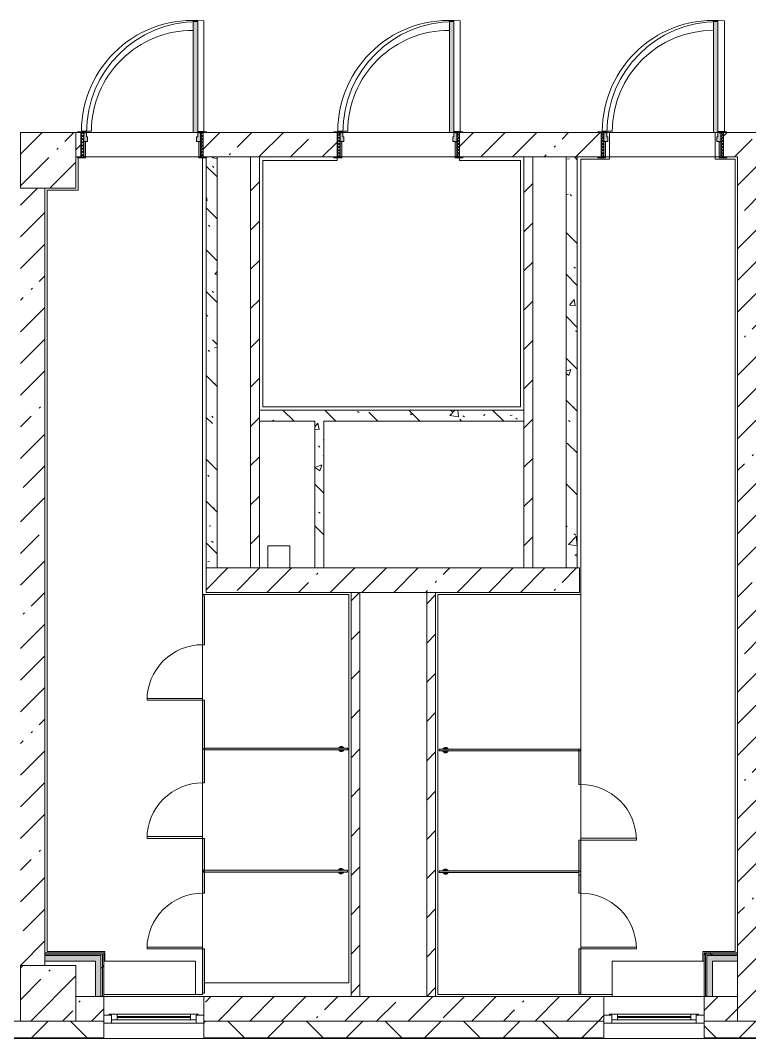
# Model space of a CAD drawing. Header units: millimetres. Extents: x -2911 to 191903, y -8553 to 29000.
# Drawn here: x 125330 to 131890, y -258 to 8910 of the extents above; entities that cross this region are included whole.
import ezdxf

# ---------------------------------------------------------------- set-up
doc = ezdxf.new("R2010")
doc.units = ezdxf.units.MM
for name, color, linetype, lineweight in [('A-DOOR', 7, 'Continuous', 5), ('A-GENM-1', 7, 'Continuous', 5), ('A-GLAZ-1', 7, 'Continuous', 5), ('A-WALL', 7, 'Continuous', 9), ('A-WALL-4', 7, 'Continuous', 5), ('I-WALL-3', 7, 'Continuous', 5), ('S-COLS-2', 7, 'Continuous', 5)]:
    doc.layers.add(name, color=color, linetype=linetype, lineweight=lineweight)
for name, color, linetype, lineweight, true_color in [('A-DOOR-1', 7, 'Continuous', 5, 0xaaaaaa), ('A-DOOR-2', 7, 'Continuous', 5, 0xe2e2e2), ('A-DOOR-FRAM-1', 7, 'Continuous', 5, 0xe2e2e2), ('A-DOOR-FRAM-2', 7, 'Continuous', 5, 0xaaaaaa), ('A-FLOR-3', 7, 'Continuous', 5, 0xaaaaaa), ('A-GENM-2', 7, 'Continuous', 5, 0xe2ddcd), ('I-WALL-1', 7, 'Continuous', 5, 0xe7e7e7), ('I-WALL-2', 7, 'Continuous', 9, 0xe7e7e7), ('I-WALL-5', 7, 'Continuous', 5, 0x787878)]:
    doc.layers.add(name, color=color, linetype=linetype, lineweight=lineweight, true_color=true_color)
pattern_1 = [(45, (59919.87, 0), (-285.1231, 285.1231), []), (45, (60205, 0), (-285.1231, 285.1231), [504.031, -100.806, 16.764, -84.042])]
pattern_2 = [(45, (59919.87, 0), (-176.7767, 176.7767), [])]
pattern_3 = [(135, (59919.9, 0), (-377.1708, -377.1708), [533.4, -88.9, 17.78, -88.9]), (135, (59919.9, 376.94), (-377.1708, -377.1708), []), (50, (59919.9, 0), (637.6445, -55.7866), [66.675, -733.425]), (355, (59919.9, 0), (-123.3494, 668.699), [53.34, -586.74]), (100.451, (59973, -4.65), (514.299, 612.908), [56.665, -623.315]), (46.184, (59919.9, 177.8), (948.7764, -147.15), [100.012, -1100.137]), (96.636, (59998.9, 165.5), (830.909, 865.997), [84.998, -934.973]), (351.184, (59919.9, 177.8), (830.918, 865.988), [80.01, -880.11]), (21, (60008.8, 133.35), (530.6506, -357.9283), [66.675, -733.425]), (326, (60008.8, 133.35), (216.308, 644.6585), [53.34, -586.74]), (71.451, (60053, 103.5), (746.9596, 286.7243), [56.665, -623.315]), (37.5, (59919.87, 0), (10.8105, 295.9426), [16.764, -562.864, 16.764, -578.866, -588.962]), (37.5, (59919.87, 0), (10.8105, 295.9426), [-1175.258, 16.764, -572.198]), (7.5, (59919.87, 0), (233.8692, 350.6318), [16.764, -322.834, 16.764, -549.529, -224.472]), (7.5, (59919.87, 0), (233.8692, 350.6318), [-905.891, 16.764, -207.708]), (327.5, (59721.63, 0), (474.5678, -20.0513), [16.764, -205.486, 16.764, -676.656, -920.115]), (327.5, (59721.63, 0), (474.5678, -20.0513), [-915.67, 16.764, -903.351]), (317.5, (59632.73, 0), (518.4522, 88.9934), [16.764, -272.161, 16.764, -443.738, -653.415]), (317.5, (59632.73, 0), (518.4522, 88.9934), [-749.427, 16.764, -636.651])]
pattern_4 = [(135, (1751.41, 174.685), (-14.14214, -14.14214), []), (225, (1751.41, 174.685), (14.14214, -14.14214), [])]
pattern_5 = [(45, (-371.384, 174.685), (-14.1421, 14.1421), []), (135, (-371.384, 174.685), (-14.1421, -14.1421), [])]
pattern_6 = [(45, (59919.9, 0), (-530.33, 530.33), []), (135, (59919.9, 0), (-530.33, -530.33), [])]

# ---------------------------------------------------------------- blocks, each defined once
blk = doc.blocks.new('BSC_Колонна _Прямоугольная - 500х500-V48-2_5_1_птичка')
at = {"layer": 'S-COLS-2'}
h = blk.add_hatch(dxfattribs=at)
h.set_pattern_fill('FP_70', color=256, style=0, pattern_type=2)
h.set_pattern_definition([(45, (-65660, -150), (-285.1231, 285.1231), []), (45, (-65374.88, -150), (-285.1231, 285.1231), [504.031, -100.806, 16.764, -84.042])])
h.paths.add_polyline_path([(-21.8, -250), (250, -250), (250, 250), (-250, 250), (-250, -250)])
for p, q in [((250, 250), (-250, 250)), ((-250, 250), (-250, -250)), ((250, -250), (250, 250)), ((-250, -250), (250, -250))]:
    blk.add_line(p, q, dxfattribs=at)
blk = doc.blocks.new('BSC_Колонна _Прямоугольная - 500х500-V51-2_5_1_птичка')
at = {"layer": 'S-COLS-2'}
h = blk.add_hatch(dxfattribs=at)
h.set_pattern_fill('FP_73', color=256, style=0, pattern_type=2)
h.set_pattern_definition([(45, (-65660, -7650), (-285.1231, 285.1231), []), (45, (-65374.88, -7650), (-285.1231, 285.1231), [504.031, -100.806, 16.764, -84.042])])
h.paths.add_polyline_path([(-21.8, -250), (250, -250), (250, 250), (-250, 250), (-250, -250)])
for p, q in [((250, 250), (-250, 250)), ((-250, 250), (-250, -250)), ((250, -250), (250, 250)), ((-250, -250), (250, -250))]:
    blk.add_line(p, q, dxfattribs=at)
blk = doc.blocks.new('120_Окно_СКБ_1Ст - 120_Окно_СКБ_1Ст 900х2500_h_-22445987-2_5_1_птичка')
at = {"layer": 'A-GLAZ-1'}
for p, q in [((-450, -127), (-450, -57)), ((-450, -57), (-380, -57)), ((450, -57), (-450, -57)), ((-380, -57), (-380, -127)), ((380, -87), (-380, -87)), ((-380, -87), (-380, -127)), ((-330, -137), (-330, -87)), ((330, -137), (330, -87)), ((380, -127), (380, -57)), ((380, -57), (450, -57)), ((380, -127), (380, -87)), ((450, -57), (450, -127)), ((-380, -127), (-450, -127)), ((-450, -127), (-400, -127)), ((-380, -127), (-400, -127)), ((-400, -127), (-400, -137)), ((-400, -137), (400, -137)), ((400, -137), (-400, -137)), ((-330, -107), (330, -107)), ((330, -117), (-330, -117)), ((450, -127), (380, -127)), ((400, -127), (380, -127)), ((400, -127), (450, -127)), ((400, -137), (400, -127))]:
    blk.add_line(p, q, dxfattribs=at)
blk = doc.blocks.new('110_Дверь_СКБ_1Ст_Внутренняя1 - Д-4_1 1100x2100h_ОО_туалет для мальч_ и дев_-32102845-2_5_1_птичка')
at = {"layer": 'A-DOOR-1'}
h = blk.add_hatch(dxfattribs=at)
h.set_pattern_fill('FP_114', color=256, style=0, pattern_type=2)
h.set_pattern_definition(pattern_4)
h.paths.add_polyline_path([(562.5, -110), (562.5, 110), (537.5, 110), (537.5, -110)])
at = {"layer": 'A-DOOR-2'}
h = blk.add_hatch(color=256, dxfattribs=at)
h.paths.add_polyline_path([(537.5, 30), (537.5, 110), (512.5, 110), (512.5, 70), (502.5, 70), (502.5, 30)])
h.paths.add_polyline_path([(-477.5, 30), (-477.5, 70), (-487.5, 70), (-487.5, 110), (-512.5, 110), (-512.5, 30)])
at = {"layer": 'A-DOOR-FRAM-1'}
for points in [[(472.5, 110), (512.5, 110), (512.5, 1110), (472.5, 1110), (472.5, 538.8)], [(-497.5, 110), (-497.5, 118), (-567.5, 118), (-567.5, 110)], [(592.5, 110), (592.5, 118), (522.5, 118), (522.5, 110)], [(-497.5, -110), (-497.5, 30), (-512.5, 30), (-512.5, -110)], [(537.5, -110), (537.5, 30), (522.5, 30), (522.5, -110)], [(-497.5, -118), (-497.5, -110), (-567.5, -110), (-567.5, -118)], [(592.5, -118), (592.5, -110), (522.5, -110), (522.5, -118)]]:
    blk.add_hatch(color=256, dxfattribs=at).paths.add_polyline_path(points)
at = {"layer": 'A-DOOR-FRAM-2'}
h = blk.add_hatch(dxfattribs=at)
h.set_pattern_fill('FP_115', color=256, style=0, pattern_type=2)
h.set_pattern_definition(pattern_5)
h.paths.add_polyline_path([(-512.5, -110), (-512.5, 110), (-537.5, 110), (-537.5, -110)])
at = {"layer": 'A-DOOR-1'}
for p, q in [((512.5, 1110), (472.5, 1110)), ((472.5, 1110), (472.5, 110)), ((512.5, 110), (512.5, 1110)), ((472.5, 110), (512.5, 110))]:
    blk.add_line(p, q, dxfattribs=at)
blk.add_arc((512.5, 110), 1000, 90, 180, dxfattribs=at)
at = {"layer": 'A-DOOR-FRAM-2'}
for p, q in [((-497.5, 118), (-567.5, 118)), ((-567.5, 118), (-567.5, 110)), ((-567.5, 110), (-497.5, 110)), ((-512.5, 110), (-537.5, 110)), ((-537.5, 110), (-537.5, -110)), ((-487.5, 110), (-512.5, 110)), ((-512.5, 110), (-512.5, 30)), ((-512.5, -110), (-512.5, 110)), ((-497.5, 110), (-512.5, 110)), ((-512.5, 110), (-512.5, 109)), ((-512.5, 109), (-497.5, 109)), ((-497.5, 110), (-497.5, 118)), ((-497.5, 109), (-497.5, 110)), ((-487.5, 70), (-487.5, 110)), ((512.5, 110), (512.5, 70)), ((537.5, 110), (512.5, 110)), ((592.5, 118), (522.5, 118)), ((522.5, 118), (522.5, 110)), ((537.5, 110), (522.5, 110)), ((522.5, 110), (522.5, 109)), ((522.5, 110), (592.5, 110)), ((522.5, 109), (537.5, 109)), ((537.5, 30), (537.5, 110)), ((562.5, 110), (537.5, 110)), ((537.5, 110), (537.5, -110)), ((537.5, 109), (537.5, 110)), ((562.5, -110), (562.5, 110)), ((592.5, 110), (592.5, 118)), ((-512.5, 30), (-477.5, 30)), ((-497.5, 30), (-512.5, 30)), ((-512.5, 30), (-512.5, -110)), ((-497.5, -110), (-497.5, 30)), ((-477.5, 70), (-487.5, 70)), ((-477.5, 30), (-477.5, 70)), ((512.5, 70), (502.5, 70)), ((502.5, 70), (502.5, 30)), ((502.5, 30), (537.5, 30)), ((537.5, 30), (522.5, 30)), ((522.5, 30), (522.5, -110)), ((537.5, -110), (537.5, 30)), ((-497.5, -110), (-567.5, -110)), ((-567.5, -110), (-567.5, -118)), ((-567.5, -118), (-497.5, -118)), ((-537.5, -110), (-512.5, -110)), ((-512.5, -110), (-497.5, -110)), ((-497.5, -118), (-497.5, -110)), ((522.5, -110), (537.5, -110)), ((592.5, -110), (522.5, -110)), ((522.5, -110), (522.5, -118)), ((522.5, -118), (592.5, -118)), ((537.5, -110), (562.5, -110)), ((592.5, -118), (592.5, -110))]:
    blk.add_line(p, q, dxfattribs=at)
blk = doc.blocks.new('110_Дверь_СКБ_1Ст_Внутренняя1 - Д-4 1100x2100h_су мгн-31586709-2_5_1_птичка')
at = {"layer": 'A-DOOR-1'}
h = blk.add_hatch(dxfattribs=at)
h.set_pattern_fill('FP_114', color=256, style=0, pattern_type=2)
h.set_pattern_definition(pattern_4)
h.paths.add_polyline_path([(562.5, -110), (562.5, 110), (537.5, 110), (537.5, -110), (550.3, -110)])
at = {"layer": 'A-DOOR-2'}
h = blk.add_hatch(color=256, dxfattribs=at)
h.paths.add_polyline_path([(537.5, 30), (537.5, 110), (512.5, 110), (512.5, 70), (502.5, 70), (502.5, 30)])
h.paths.add_polyline_path([(-477.5, 30), (-477.5, 70), (-487.5, 70), (-487.5, 110), (-512.5, 110), (-512.5, 30)])
at = {"layer": 'A-DOOR-FRAM-1'}
for points in [[(472.5, 110), (512.5, 110), (512.5, 1110), (472.5, 1110), (472.5, 538.8)], [(-497.5, 110), (-497.5, 118), (-567.5, 118), (-567.5, 110)], [(522.5, 110), (592.5, 110), (592.5, 118), (522.5, 118)], [(-497.5, -110), (-497.5, 30), (-512.5, 30), (-512.5, -110)], [(537.5, -110), (537.5, 30), (522.5, 30), (522.5, -110)], [(-497.5, -118), (-497.5, -110), (-567.5, -110), (-567.5, -118)], [(522.5, -118), (592.5, -118), (592.5, -110), (522.5, -110)]]:
    blk.add_hatch(color=256, dxfattribs=at).paths.add_polyline_path(points)
at = {"layer": 'A-DOOR-FRAM-2'}
h = blk.add_hatch(dxfattribs=at)
h.set_pattern_fill('FP_115', color=256, style=0, pattern_type=2)
h.set_pattern_definition(pattern_5)
h.paths.add_polyline_path([(-512.5, -110), (-512.5, 110), (-537.5, 110), (-537.5, -110)])
at = {"layer": 'A-DOOR-1'}
for p, q in [((512.5, 1110), (472.5, 1110)), ((472.5, 1110), (472.5, 110)), ((512.5, 110), (512.5, 1110)), ((472.5, 110), (512.5, 110))]:
    blk.add_line(p, q, dxfattribs=at)
blk.add_arc((512.5, 110), 1000, 90, 180, dxfattribs=at)
at = {"layer": 'A-DOOR-FRAM-2'}
for p, q in [((-497.5, 118), (-567.5, 118)), ((-567.5, 118), (-567.5, 110)), ((-567.5, 110), (-497.5, 110)), ((-512.5, 110), (-537.5, 110)), ((-537.5, 110), (-537.5, -110)), ((-487.5, 110), (-512.5, 110)), ((-512.5, 110), (-512.5, 30)), ((-512.5, -110), (-512.5, 110)), ((-497.5, 110), (-512.5, 110)), ((-512.5, 110), (-512.5, 109)), ((-512.5, 109), (-497.5, 109)), ((-497.5, 110), (-497.5, 118)), ((-497.5, 109), (-497.5, 110)), ((-487.5, 70), (-487.5, 110)), ((512.5, 110), (512.5, 70)), ((537.5, 110), (512.5, 110)), ((592.5, 118), (522.5, 118)), ((522.5, 118), (522.5, 110)), ((537.5, 110), (522.5, 110)), ((522.5, 110), (522.5, 109)), ((522.5, 110), (592.5, 110)), ((522.5, 109), (537.5, 109)), ((537.5, 30), (537.5, 110)), ((562.5, 110), (537.5, 110)), ((537.5, 110), (537.5, -110)), ((537.5, 109), (537.5, 110)), ((562.5, -110), (562.5, 110)), ((592.5, 110), (592.5, 118)), ((-512.5, 30), (-477.5, 30)), ((-497.5, 30), (-512.5, 30)), ((-512.5, 30), (-512.5, -110)), ((-497.5, -110), (-497.5, 30)), ((-477.5, 70), (-487.5, 70)), ((-477.5, 30), (-477.5, 70)), ((512.5, 70), (502.5, 70)), ((502.5, 70), (502.5, 30)), ((502.5, 30), (537.5, 30)), ((537.5, 30), (522.5, 30)), ((522.5, 30), (522.5, -110)), ((537.5, -110), (537.5, 30)), ((-497.5, -110), (-567.5, -110)), ((-567.5, -110), (-567.5, -118)), ((-567.5, -118), (-497.5, -118)), ((-537.5, -110), (-512.5, -110)), ((-512.5, -110), (-497.5, -110)), ((-497.5, -118), (-497.5, -110)), ((522.5, -110), (537.5, -110)), ((592.5, -110), (522.5, -110)), ((522.5, -110), (522.5, -118)), ((522.5, -118), (592.5, -118)), ((537.5, -110), (562.5, -110)), ((592.5, -118), (592.5, -110))]:
    blk.add_line(p, q, dxfattribs=at)
blk = doc.blocks.new('131_Сантехническая перегородка_Дверь_ поз_4 - СД-1-V173-2_5_1_птичка')
at = {"layer": 'A-GENM-2'}
for points in [[(-190, -8), (250, -8), (250, 8), (-190, 8)], [(750, -8), (1190, -8), (1190, 8), (750, 8)]]:
    blk.add_hatch(color=256, dxfattribs=at).paths.add_polyline_path(points)
at = {"layer": 'A-DOOR'}
for p, q in [((266, 508), (250, 508)), ((250, 8), (250, 508)), ((266, 8), (266, 508)), ((266, 8), (250, 8))]:
    blk.add_line(p, q, dxfattribs=at)
blk.add_arc((250, 8), 500, 360, 90, dxfattribs=at)
at = {"layer": 'A-GENM-1'}
for p, q in [((250, 8), (-190, 8)), ((-190, 8), (-190, -8)), ((250, -8), (250, 8)), ((1190, 8), (750, 8)), ((750, 8), (750, -8)), ((1190, -8), (1190, 8)), ((-190, -8), (250, -8)), ((750, -8), (1190, -8))]:
    blk.add_line(p, q, dxfattribs=at)
blk = doc.blocks.new('131_Сантехническая перегородка_Дверь - СД-1-V174-2_5_1_птичка')
at = {"layer": 'A-GENM-2'}
for points in [[(0, -8), (317.3, -8), (317.3, 8), (0, 8)], [(817.3, 8), (817.3, -8), (1134.7, -8), (1134.7, 8)]]:
    blk.add_hatch(color=256, dxfattribs=at).paths.add_polyline_path(points)
at = {"layer": 'A-DOOR'}
for p, q in [((333.3, -8), (317.3, -8)), ((317.3, -8), (317.3, -508)), ((333.3, -8), (333.3, -508)), ((333.3, -508), (317.3, -508))]:
    blk.add_line(p, q, dxfattribs=at)
blk.add_arc((317.3, -8), 500, 270, 0, dxfattribs=at)
at = {"layer": 'A-GENM-1'}
for p, q in [((317.3, 8), (0, 8)), ((0, 8), (0, -8)), ((317.3, -8), (317.3, 8)), ((1134.7, 8), (817.3, 8)), ((817.3, 8), (817.3, -8)), ((1134.7, -8), (1134.7, 8)), ((0, -8), (317.3, -8)), ((817.3, -8), (1134.7, -8))]:
    blk.add_line(p, q, dxfattribs=at)
blk = doc.blocks.new('131_Сантехническая перегородка_Дверь - СД-1-V175-2_5_1_птичка')
at = {"layer": 'A-GENM-2'}
for points in [[(0, -8), (305.2, -8), (305.2, 8), (0, 8)], [(805.2, -8), (1110.4, -8), (1110.4, 8), (805.2, 8)]]:
    blk.add_hatch(color=256, dxfattribs=at).paths.add_polyline_path(points)
at = {"layer": 'A-DOOR'}
for p, q in [((321.2, 508), (305.2, 508)), ((305.2, 8), (305.2, 508)), ((321.2, 8), (321.2, 508)), ((321.2, 8), (305.2, 8))]:
    blk.add_line(p, q, dxfattribs=at)
blk.add_arc((305.2, 8), 500, 360, 90, dxfattribs=at)
at = {"layer": 'A-GENM-1'}
for p, q in [((305.2, 8), (0, 8)), ((0, 8), (0, -8)), ((305.2, -8), (305.2, 8)), ((1110.4, 8), (805.2, 8)), ((805.2, 8), (805.2, -8)), ((1110.4, -8), (1110.4, 8)), ((0, -8), (305.2, -8)), ((805.2, -8), (1110.4, -8))]:
    blk.add_line(p, q, dxfattribs=at)
blk = doc.blocks.new('131_Сантехническая перегородка_Дверь_сдвиг_ - СД-1-V176-2_5_1_птичка')
at = {"layer": 'A-GENM-2'}
for points in [[(0, -8), (400, -8), (400, 8), (0, 8)], [(900, -8), (1100, -8), (1100, 8), (900, 8)]]:
    blk.add_hatch(color=256, dxfattribs=at).paths.add_polyline_path(points)
at = {"layer": 'A-DOOR'}
for p, q in [((416, 508), (400, 508)), ((400, 8), (400, 508)), ((416, 8), (416, 508)), ((416, 8), (400, 8))]:
    blk.add_line(p, q, dxfattribs=at)
blk.add_arc((400, 8), 500, 360, 90, dxfattribs=at)
at = {"layer": 'A-GENM-1'}
for p, q in [((400, 8), (0, 8)), ((0, 8), (0, -8)), ((400, -8), (400, 8)), ((1100, 8), (900, 8)), ((900, 8), (900, -8)), ((1100, -8), (1100, 8)), ((0, -8), (400, -8)), ((900, -8), (1100, -8))]:
    blk.add_line(p, q, dxfattribs=at)
blk = doc.blocks.new('131_Сантехническая перегородка_Дверь_сдвиг_ - СД-1-V177-2_5_1_птичка')
at = {"layer": 'A-GENM-2'}
for points in [[(0, -8), (400, -8), (400, 8), (0, 8)], [(900, 8), (900, -8), (1100, -8), (1100, 8)]]:
    blk.add_hatch(color=256, dxfattribs=at).paths.add_polyline_path(points)
at = {"layer": 'A-DOOR'}
for p, q in [((416, -8), (400, -8)), ((400, -8), (400, -508)), ((416, -8), (416, -508)), ((416, -508), (400, -508))]:
    blk.add_line(p, q, dxfattribs=at)
blk.add_arc((400, -8), 500, 270, 0, dxfattribs=at)
at = {"layer": 'A-GENM-1'}
for p, q in [((400, 8), (0, 8)), ((0, 8), (0, -8)), ((400, -8), (400, 8)), ((1100, 8), (900, 8)), ((900, 8), (900, -8)), ((1100, -8), (1100, 8)), ((0, -8), (400, -8)), ((900, -8), (1100, -8))]:
    blk.add_line(p, q, dxfattribs=at)
blk = doc.blocks.new('131_Сантехническая перегородка - СП-4-V178-2_5_1_птичка')
at = {"layer": 'A-GENM-2'}
blk.add_hatch(color=256, dxfattribs=at).paths.add_polyline_path([(1330, -8), (1330, 8), (55.2, 8), (55.2, -8), (227.5, -8)])
at = {"layer": 'A-GENM-1'}
for p, q in [((1330, 8), (55.2, 8)), ((55.2, 8), (55.2, -8)), ((1330, -8), (1330, 8)), ((55.2, -8), (1330, -8))]:
    blk.add_line(p, q, dxfattribs=at)
at = {"layer": 'A-GENM-1', "flags": 128}
for points in [[(126.7, 8), (126.3, 8.5), (126, 9), (125.6, 9.5), (125.2, 9.9), (124.8, 10.4), (124.4, 10.8), (123.9, 11.2), (123.5, 11.6), (123, 12), (122.5, 12.3), (122, 12.7), (121.5, 13), (121, 13.3), (120.5, 13.6), (119.9, 13.8), (119.4, 14), (118.8, 14.3), (118.2, 14.4), (117.6, 14.6), (117, 14.7), (116.5, 14.9), (115.9, 14.9), (115.3, 15), (114.7, 15.1), (114.1, 15.1), (113.5, 15.1), (112.8, 15), (112.2, 15), (111.7, 14.9), (111.1, 14.8), (110.5, 14.7), (109.9, 14.5), (109.3, 14.4), (108.7, 14.2), (108.2, 13.9), (107.6, 13.7), (107.1, 13.4), (106.5, 13.2), (106, 12.9), (105.5, 12.5), (105, 12.2), (104.5, 11.8), (104.1, 11.4), (103.6, 11), (103.2, 10.6), (102.8, 10.2), (102.4, 9.7), (102, 9.3), (101.6, 8.8), (101.3, 8.3), (101.1, 8)], [(101.1, -8), (101.4, -8.5), (101.8, -9), (102.2, -9.5), (102.6, -9.9), (103, -10.4), (103.4, -10.8), (103.8, -11.2), (104.3, -11.6), (104.7, -12), (105.2, -12.3), (105.7, -12.7), (106.2, -13), (106.8, -13.3), (107.3, -13.6), (107.9, -13.8), (108.4, -14), (109, -14.3), (109.6, -14.4), (110.1, -14.6), (110.7, -14.7), (111.3, -14.9), (111.9, -14.9), (112.5, -15), (113.1, -15.1), (113.7, -15.1), (114.3, -15.1), (114.9, -15), (115.5, -15), (116.1, -14.9), (116.7, -14.8), (117.3, -14.7), (117.9, -14.5), (118.5, -14.4), (119, -14.2), (119.6, -13.9), (120.2, -13.7), (120.7, -13.4), (121.2, -13.2), (121.7, -12.9), (122.3, -12.5), (122.7, -12.2), (123.2, -11.8), (123.7, -11.4), (124.1, -11), (124.6, -10.6), (125, -10.2), (125.4, -9.7), (125.8, -9.3), (126.1, -8.8), (126.5, -8.3), (126.7, -8)]]:
    blk.add_lwpolyline(points, dxfattribs=at)
at = {"layer": 'A-GENM-1'}
for radius, start, end in [(24.6, 19.91127, 160.08873), (17.6, 45, 135), (17.6, 45, 135), (15.1, 45, 135), (24.6, 199.91127, 340.08873), (17.6, 225, 315), (17.6, 225, 315), (15.1, 225, 315)]:
    blk.add_arc((113.9, 0), radius, start, end, dxfattribs=at)
blk = doc.blocks.new('131_Сантехническая перегородка - СП-4-V179-2_5_1_птичка')
at = {"layer": 'A-GENM-2'}
blk.add_hatch(color=256, dxfattribs=at).paths.add_polyline_path([(1330, -8), (1330, 8), (71.3, 8), (71.3, -8), (243.6, -8)])
at = {"layer": 'A-GENM-1'}
for p, q in [((1330, 8), (71.3, 8)), ((71.3, 8), (71.3, -8)), ((1330, -8), (1330, 8)), ((71.3, -8), (1330, -8))]:
    blk.add_line(p, q, dxfattribs=at)
at = {"layer": 'A-GENM-1', "flags": 128}
for points in [[(142.8, 8), (142.5, 8.5), (142.1, 9), (141.8, 9.5), (141.4, 9.9), (141, 10.4), (140.5, 10.8), (140.1, 11.2), (139.6, 11.6), (139.2, 12), (138.7, 12.3), (138.2, 12.7), (137.7, 13), (137.1, 13.3), (136.6, 13.6), (136.1, 13.8), (135.5, 14), (134.9, 14.3), (134.4, 14.4), (133.8, 14.6), (133.2, 14.7), (132.6, 14.9), (132, 14.9), (131.4, 15), (130.8, 15.1), (130.2, 15.1), (129.6, 15.1), (129, 15), (128.4, 15), (127.8, 14.9), (127.2, 14.8), (126.6, 14.7), (126, 14.5), (125.4, 14.4), (124.9, 14.2), (124.3, 13.9), (123.8, 13.7), (123.2, 13.4), (122.7, 13.2), (122.2, 12.9), (121.7, 12.5), (121.2, 12.2), (120.7, 11.8), (120.2, 11.4), (119.8, 11), (119.3, 10.6), (118.9, 10.2), (118.5, 9.7), (118.1, 9.3), (117.8, 8.8), (117.4, 8.3), (117.3, 8)], [(117.3, -8), (117.6, -8.5), (117.9, -9), (118.3, -9.5), (118.7, -9.9), (119.1, -10.4), (119.5, -10.8), (120, -11.2), (120.4, -11.6), (120.9, -12), (121.4, -12.3), (121.9, -12.7), (122.4, -13), (122.9, -13.3), (123.5, -13.6), (124, -13.8), (124.6, -14), (125.1, -14.3), (125.7, -14.4), (126.3, -14.6), (126.9, -14.7), (127.5, -14.9), (128.1, -14.9), (128.7, -15), (129.3, -15.1), (129.9, -15.1), (130.5, -15.1), (131.1, -15), (131.7, -15), (132.3, -14.9), (132.9, -14.8), (133.4, -14.7), (134, -14.5), (134.6, -14.4), (135.2, -14.2), (135.7, -13.9), (136.3, -13.7), (136.8, -13.4), (137.4, -13.2), (137.9, -12.9), (138.4, -12.5), (138.9, -12.2), (139.4, -11.8), (139.8, -11.4), (140.3, -11), (140.7, -10.6), (141.1, -10.2), (141.5, -9.7), (141.9, -9.3), (142.3, -8.8), (142.6, -8.3), (142.8, -8)]]:
    blk.add_lwpolyline(points, dxfattribs=at)
at = {"layer": 'A-GENM-1'}
for radius, start, end in [(24.6, 19.91127, 160.08873), (17.6, 45, 135), (17.6, 45, 135), (15.1, 45, 135), (24.6, 199.91127, 340.08873), (17.6, 225, 315), (17.6, 225, 315), (15.1, 225, 315)]:
    blk.add_arc((130, 0), radius, start, end, dxfattribs=at)
blk = doc.blocks.new('131_Сантехническая перегородка - СП-4-V180-2_5_1_птичка')
at = {"layer": 'A-GENM-2'}
blk.add_hatch(color=256, dxfattribs=at).paths.add_polyline_path([(1330, 8), (39.9, 8), (39.9, -8), (1330, -8)])
at = {"layer": 'A-GENM-1'}
for p, q in [((1330, 8), (39.9, 8)), ((39.9, 8), (39.9, -8)), ((1330, -8), (1330, 8)), ((39.9, -8), (1330, -8))]:
    blk.add_line(p, q, dxfattribs=at)
at = {"layer": 'A-GENM-1', "flags": 128}
for points in [[(111.4, 8), (111, 8.5), (110.7, 9), (110.3, 9.5), (109.9, 9.9), (109.5, 10.4), (109.1, 10.8), (108.6, 11.2), (108.2, 11.6), (107.7, 12), (107.2, 12.3), (106.7, 12.7), (106.2, 13), (105.7, 13.3), (105.2, 13.6), (104.6, 13.8), (104, 14), (103.5, 14.3), (102.9, 14.4), (102.3, 14.6), (101.7, 14.7), (101.1, 14.9), (100.6, 14.9), (100, 15), (99.4, 15.1), (98.7, 15.1), (98.1, 15.1), (97.5, 15), (96.9, 15), (96.3, 14.9), (95.8, 14.8), (95.2, 14.7), (94.6, 14.5), (94, 14.4), (93.4, 14.2), (92.9, 13.9), (92.3, 13.7), (91.8, 13.4), (91.2, 13.2), (90.7, 12.9), (90.2, 12.5), (89.7, 12.2), (89.2, 11.8), (88.8, 11.4), (88.3, 11), (87.9, 10.6), (87.5, 10.2), (87.1, 9.7), (86.7, 9.3), (86.3, 8.8), (86, 8.3), (85.8, 8)], [(85.8, -8), (86.1, -8.5), (86.5, -9), (86.9, -9.5), (87.2, -9.9), (87.6, -10.4), (88.1, -10.8), (88.5, -11.2), (89, -11.6), (89.4, -12), (89.9, -12.3), (90.4, -12.7), (90.9, -13), (91.5, -13.3), (92, -13.6), (92.6, -13.8), (93.1, -14), (93.7, -14.3), (94.3, -14.4), (94.8, -14.6), (95.4, -14.7), (96, -14.9), (96.6, -14.9), (97.2, -15), (97.8, -15.1), (98.4, -15.1), (99, -15.1), (99.6, -15), (100.2, -15), (100.8, -14.9), (101.4, -14.8), (102, -14.7), (102.6, -14.5), (103.2, -14.4), (103.7, -14.2), (104.3, -13.9), (104.8, -13.7), (105.4, -13.4), (105.9, -13.2), (106.4, -12.9), (106.9, -12.5), (107.4, -12.2), (107.9, -11.8), (108.4, -11.4), (108.8, -11), (109.3, -10.6), (109.7, -10.2), (110.1, -9.7), (110.5, -9.3), (110.8, -8.8), (111.2, -8.3), (111.4, -8)]]:
    blk.add_lwpolyline(points, dxfattribs=at)
at = {"layer": 'A-GENM-1'}
for radius, start, end in [(24.6, 19.91127, 160.08873), (17.6, 45, 135), (17.6, 45, 135), (15.1, 45, 135), (24.6, 199.91127, 340.08873), (17.6, 225, 315), (17.6, 225, 315), (15.1, 225, 315)]:
    blk.add_arc((98.6, 0), radius, start, end, dxfattribs=at)
blk = doc.blocks.new('131_Сантехническая перегородка - СП-4-V181-2_5_1_птичка')
at = {"layer": 'A-GENM-2'}
blk.add_hatch(color=256, dxfattribs=at).paths.add_polyline_path([(1330, 8), (25.5, 8), (25.5, -8), (1330, -8)])
at = {"layer": 'A-GENM-1'}
for p, q in [((1330, 8), (25.5, 8)), ((25.5, 8), (25.5, -8)), ((1330, -8), (1330, 8)), ((25.5, -8), (1330, -8))]:
    blk.add_line(p, q, dxfattribs=at)
at = {"layer": 'A-GENM-1', "flags": 128}
for points in [[(97, 8), (96.7, 8.5), (96.3, 9), (95.9, 9.5), (95.5, 9.9), (95.1, 10.4), (94.7, 10.8), (94.3, 11.2), (93.8, 11.6), (93.3, 12), (92.9, 12.3), (92.4, 12.7), (91.8, 13), (91.3, 13.3), (90.8, 13.6), (90.2, 13.8), (89.7, 14), (89.1, 14.3), (88.5, 14.4), (88, 14.6), (87.4, 14.7), (86.8, 14.9), (86.2, 14.9), (85.6, 15), (85, 15.1), (84.4, 15.1), (83.8, 15.1), (83.2, 15), (82.6, 15), (82, 14.9), (81.4, 14.8), (80.8, 14.7), (80.2, 14.5), (79.6, 14.4), (79.1, 14.2), (78.5, 13.9), (77.9, 13.7), (77.4, 13.4), (76.9, 13.2), (76.4, 12.9), (75.8, 12.5), (75.3, 12.2), (74.9, 11.8), (74.4, 11.4), (74, 11), (73.5, 10.6), (73.1, 10.2), (72.7, 9.7), (72.3, 9.3), (72, 8.8), (71.6, 8.3), (71.4, 8)], [(71.4, -8), (71.8, -8.5), (72.1, -9), (72.5, -9.5), (72.9, -9.9), (73.3, -10.4), (73.7, -10.8), (74.1, -11.2), (74.6, -11.6), (75.1, -12), (75.6, -12.3), (76.1, -12.7), (76.6, -13), (77.1, -13.3), (77.6, -13.6), (78.2, -13.8), (78.7, -14), (79.3, -14.3), (79.9, -14.4), (80.5, -14.6), (81.1, -14.7), (81.6, -14.9), (82.2, -14.9), (82.8, -15), (83.4, -15.1), (84, -15.1), (84.6, -15.1), (85.2, -15), (85.8, -15), (86.4, -14.9), (87, -14.8), (87.6, -14.7), (88.2, -14.5), (88.8, -14.4), (89.4, -14.2), (89.9, -13.9), (90.5, -13.7), (91, -13.4), (91.6, -13.2), (92.1, -12.9), (92.6, -12.5), (93.1, -12.2), (93.6, -11.8), (94, -11.4), (94.5, -11), (94.9, -10.6), (95.3, -10.2), (95.7, -9.7), (96.1, -9.3), (96.5, -8.8), (96.8, -8.3), (97, -8)]]:
    blk.add_lwpolyline(points, dxfattribs=at)
at = {"layer": 'A-GENM-1'}
for radius, start, end in [(24.6, 19.91127, 160.08873), (17.6, 45, 135), (17.6, 45, 135), (15.1, 45, 135), (24.6, 199.91127, 340.08873), (17.6, 225, 315), (17.6, 225, 315), (15.1, 225, 315)]:
    blk.add_arc((84.2, 0), radius, start, end, dxfattribs=at)

msp = doc.modelspace()

# ---------------------------------------------------------------- hatches: boundary and pattern name
at = {"layer": 'A-WALL-4'}
h = msp.add_hatch(dxfattribs=at)
h.set_pattern_fill('FP_76', color=256, style=0, pattern_type=2)
h.set_pattern_definition([(45, (59919.87, 0), (-353.5534, 353.5534), []), (135, (59919.87, 0), (-353.5534, -353.5534), [])])
h.paths.add_polyline_path([(135619.9, -250), (135619.9, -100), (131479.9, -100), (131479.9, -250), (134833.3, -250)])
h.paths.add_polyline_path([(129268.2, -250), (130579.9, -250), (130579.9, -100), (126979.9, -100), (126979.9, -250), (127413.1, -250)])
h.paths.add_polyline_path([(117979.9, -250), (118729.9, -250), (118729.9, -100), (117979.9, -100)])
h.paths.add_polyline_path([(116829.9, -250), (117079.9, -250), (117079.9, -100), (116329.9, -100), (116329.9, -250), (116746.7, -250)])
h.paths.add_polyline_path([(120829.9, -250), (121979.9, -250), (121979.9, -100), (120829.9, -100)])
h.paths.add_polyline_path([(125079.9, -250), (126079.9, -250), (126079.9, -100), (125079.9, -100)])
h.paths.add_polyline_path([(103329.9, -250), (103956.2, -250), (103956.2, -100), (102579.9, -100), (102579.9, -250), (103297.6, -250)])
h.paths.add_polyline_path([(111829.9, -250), (113229.9, -250), (113229.9, -100), (111829.9, -100)])
h.paths.add_polyline_path([(108729.9, -250), (108729.9, -100), (107329.9, -100), (107329.9, -250), (107935.2, -250)])
h.paths.add_polyline_path([(104856.2, -250), (105229.9, -250), (105229.9, -100), (104856.2, -100)])
h.paths.add_polyline_path([(98679.9, -250), (99479.9, -250), (99479.9, -100), (98679.9, -100), (98679.9, -176.4)])
at = {"layer": 'I-WALL-1'}
for points in [[(126004.9, 440.5), (126054.9, 440.5), (126054.9, 490.5), (125549.9, 490.5), (125549.9, 440.5), (125558.1, 440.5)], [(131554.9, 120), (131554.9, 440.5), (131504.9, 440.5), (131504.9, 120)]]:
    msp.add_hatch(color=256, dxfattribs=at).paths.add_polyline_path(points)
at = {"layer": 'I-WALL-2'}
for points in [[(131779.9, 440.5), (131779.9, 490.5), (131504.9, 490.5), (131504.9, 440.5), (131554.9, 440.5)], [(126054.9, 120), (126054.9, 440.5), (126004.9, 440.5), (126004.9, 120)]]:
    msp.add_hatch(color=256, dxfattribs=at).paths.add_polyline_path(points)
at = {"layer": 'I-WALL-3'}
h = msp.add_hatch(dxfattribs=at)
h.set_pattern_fill('FP_84', color=256, style=0, pattern_type=2)
h.set_pattern_definition(pattern_1)
h.paths.add_polyline_path([(127399.9, 7680), (128180.4, 7680), (128180.4, 7900), (126974.9, 7900), (126974.9, 7680), (127099.9, 7680)])
h.paths.add_polyline_path([(125874.9, 7680), (125874.9, 7900), (125829.9, 7900), (125829.9, 7680), (125844.9, 7680)])
h.paths.add_polyline_path([(131654.9, 7680), (131779.9, 7680), (131779.9, 7900), (131654.9, 7900), (131654.9, 7750.3)])
h.paths.add_polyline_path([(129939.9, 7680), (130554.9, 7680), (130554.9, 7900), (129280.4, 7900), (129280.4, 7680), (129859.9, 7680)])
h = msp.add_hatch(dxfattribs=at)
h.set_pattern_fill('FP_84', color=256, style=0, pattern_type=2)
h.set_pattern_definition(pattern_1)
h.paths.add_polyline_path([(131999.9, 120), (131999.9, 7900), (131779.9, 7900), (131779.9, 120)])
h = msp.add_hatch(dxfattribs=at)
h.set_pattern_fill('FP_88', color=256, style=0, pattern_type=2)
h.set_pattern_definition(pattern_2)
h.paths.add_polyline_path([(127479.9, 3980), (127479.9, 7680), (127399.9, 7680), (127399.9, 3980), (127413.1, 3980)])
h = msp.add_hatch(dxfattribs=at)
h.set_pattern_fill('FP_88', color=256, style=0, pattern_type=2)
h.set_pattern_definition(pattern_2)
h.paths.add_polyline_path([(129939.9, 3980), (129939.9, 7680), (129859.9, 7680), (129859.9, 3980)])
h = msp.add_hatch(dxfattribs=at)
h.set_pattern_fill('FP_84', color=256, style=0, pattern_type=2)
h.set_pattern_definition(pattern_1)
h.paths.add_polyline_path([(125329.9, 400), (125549.9, 400), (125549.9, 7400), (125329.9, 7400), (125329.9, 808.9)])
h = msp.add_hatch(dxfattribs=at)
h.set_pattern_fill('FP_84', color=256, style=0, pattern_type=2)
h.set_pattern_definition(pattern_1)
h.paths.add_polyline_path([(128984.9, 3760), (130359.9, 3760), (130359.9, 3980), (126999.9, 3980), (126999.9, 3760), (128384.9, 3760)])
h = msp.add_hatch(dxfattribs=at)
h.set_pattern_fill('FP_88', color=256, style=0, pattern_type=2)
h.set_pattern_definition(pattern_2)
h.paths.add_polyline_path([(128384.9, 120), (128384.9, 3760), (128304.9, 3760), (128304.9, 120)])
h = msp.add_hatch(dxfattribs=at)
h.set_pattern_fill('FP_88', color=256, style=0, pattern_type=2)
h.set_pattern_definition(pattern_2)
h.paths.add_polyline_path([(129064.9, 120), (129064.9, 3760), (128984.9, 3760), (128984.9, 120)])
h = msp.add_hatch(dxfattribs=at)
h.set_pattern_fill('FP_188', color=256, style=0, pattern_type=2)
h.set_pattern_definition(pattern_6)
h.paths.add_polyline_path([(126067.4, 120), (126067.4, 490.5), (126054.9, 490.5), (126054.9, 120)])
h = msp.add_hatch(dxfattribs=at)
h.set_pattern_fill('FP_188', color=256, style=0, pattern_type=2)
h.set_pattern_definition(pattern_6)
h.paths.add_polyline_path([(126079.9, 120), (126079.9, 503), (126067.4, 503), (126067.4, 120)])
h = msp.add_hatch(dxfattribs=at)
h.set_pattern_fill('FP_188', color=256, style=0, pattern_type=2)
h.set_pattern_definition(pattern_6)
h.paths.add_polyline_path([(131779.9, 503), (131779.9, 515.5), (131479.9, 515.5), (131479.9, 503), (131492.4, 503)])
h = msp.add_hatch(dxfattribs=at)
h.set_pattern_fill('FP_188', color=256, style=0, pattern_type=2)
h.set_pattern_definition(pattern_6)
h.paths.add_polyline_path([(131492.4, 120), (131492.4, 503), (131479.9, 503), (131479.9, 120)])
h = msp.add_hatch(dxfattribs=at)
h.set_pattern_fill('FP_188', color=256, style=0, pattern_type=2)
h.set_pattern_definition(pattern_6)
h.paths.add_polyline_path([(131779.9, 490.5), (131779.9, 503), (131492.4, 503), (131492.4, 490.5), (131504.9, 490.5)])
h = msp.add_hatch(dxfattribs=at)
h.set_pattern_fill('FP_84', color=256, style=0, pattern_type=2)
h.set_pattern_definition(pattern_1)
h.paths.add_polyline_path([(131587, -100), (131779.9, -100), (131779.9, 120), (131479.9, 120), (131479.9, -100)])
h.paths.add_polyline_path([(130579.9, -100), (130579.9, 120), (126979.9, 120), (126979.9, -100), (129268.2, -100)])
h.paths.add_polyline_path([(125829.9, -100), (126079.9, -100), (126079.9, 120), (125829.9, 120)])
h = msp.add_hatch(dxfattribs=at)
h.set_pattern_fill('FP_84', color=256, style=0, pattern_type=2)
h.set_pattern_definition(pattern_1)
h.paths.add_polyline_path([(135399.9, -100), (135399.9, 120), (131779.9, 120), (131779.9, -100), (134833.3, -100)])
at = {"layer": 'I-WALL-5'}
h = msp.add_hatch(dxfattribs=at)
h.set_pattern_fill('FP_97', color=256, style=0, pattern_type=2)
h.set_pattern_definition(pattern_3)
h.paths.add_polyline_path([(127099.9, 3980), (127099.9, 7680), (127004.9, 7680), (126999.9, 3980)])
h = msp.add_hatch(dxfattribs=at)
h.set_pattern_fill('FP_97', color=256, style=0, pattern_type=2)
h.set_pattern_definition(pattern_3)
h.paths.add_polyline_path([(130339.9, 3980), (130339.9, 7680), (130239.9, 7680), (130239.9, 3980)])
h = msp.add_hatch(dxfattribs=at)
h.set_pattern_fill('FP_97', color=256, style=0, pattern_type=2)
h.set_pattern_definition(pattern_3)
h.paths.add_polyline_path([(129859.9, 5300), (129859.9, 5400), (127479.9, 5400), (127479.9, 5300), (129268.2, 5300)])
h = msp.add_hatch(dxfattribs=at)
h.set_pattern_fill('FP_97', color=256, style=0, pattern_type=2)
h.set_pattern_definition(pattern_3)
h.paths.add_polyline_path([(128059.9, 3980), (128059.9, 5300), (127979.9, 5300), (127979.9, 3980)])

# ---------------------------------------------------------------- linework, layer by layer
at = {"layer": 'A-FLOR-3'}
for p, q in [((126979.4, 7910.1), (126979.4, 8905.1)), ((129284.9, 7910.1), (129284.9, 8905.1)), ((131664.9, 7910.1), (131664.9, 8905.1)), ((125879.4, 7911.1), (125969.4, 7911.1)), ((125924.9, 7900), (126884.9, 7900)), ((126924.9, 7910.1), (126979.4, 7910.1)), ((128184.9, 7911.1), (128274.9, 7911.1)), ((128230.4, 7900), (129190.4, 7900)), ((129230.4, 7910.1), (129284.9, 7910.1)), ((130564.9, 7911.1), (130654.9, 7911.1)), ((130604.9, 7900), (131564.9, 7900)), ((131564.9, 7900), (130629.9, 7900)), ((130629.9, 7900), (130629.9, 7660)), ((131579.9, 7660), (131579.9, 7900)), ((131604.9, 7910.1), (131664.9, 7910.1)), ((125849.9, 7672), (125849.9, 7380)), ((126968.9, 7672), (126968.9, 3729)), ((128180.4, 7649), (127510.9, 7649)), ((127510.9, 7649), (127510.9, 5431)), ((128180.4, 7672), (128180.4, 7649)), ((129280.4, 7649), (129280.4, 7672)), ((129828.9, 7649), (129280.4, 7649)), ((129828.9, 5431), (129828.9, 7649)), ((130629.9, 7660), (130370.9, 7660)), ((130370.9, 2347.5), (130370.9, 7660)), ((131759.9, 7660), (131579.9, 7660)), ((131759.9, 526.7), (131759.9, 7660)), ((125849.9, 7380), (125569.9, 7380)), ((125569.9, 7380), (125569.9, 526.5)), ((127510.9, 5431), (129828.9, 5431)), ((127554.9, 3980), (127554.9, 4180)), ((127554.9, 4180), (127754.9, 4180)), ((127754.9, 4180), (127754.9, 3980)), ((128284.9, 3740), (126968.9, 3740)), ((128284.9, 245), (128284.9, 3740)), ((129084.9, 3740), (129084.9, 140)), ((130370.9, 3740), (129084.9, 3740)), ((126968.9, 2789), (126968.9, 3289)), ((126968.9, 1545.2), (126968.9, 2045.2)), ((130370.9, 2030.1), (130370.9, 1530.1)), ((126968.9, 551), (126968.9, 1051)), ((130370.9, 1051), (130370.9, 551)), ((125569.9, 526.5), (126090.9, 526.5)), ((126090.9, 526.5), (126090.9, 440.5)), ((131469.4, 440.5), (131469.4, 526.7)), ((131469.4, 526.7), (131759.9, 526.7)), ((126904.9, 440.5), (126079.9, 440.5)), ((126904.9, 140), (126904.9, 440.5)), ((131479.9, 440.5), (130654.9, 440.5)), ((130654.9, 440.5), (130654.9, 120)), ((126984.9, 245), (128284.9, 245)), ((126079.9, 140), (126968.9, 140)), ((126968.9, 140), (126968.9, 151)), ((129084.9, 140), (130654.9, 140)), ((130370.9, 151), (130370.9, 140)), ((130654.9, 120), (131479.9, 120))]:
    msp.add_line(p, q, dxfattribs=at)
for centre, radius, start, end in [((126879.4, 7910.1), 1000, 84.26083, 179.9427), ((129184.9, 7910.1), 1000, 84.26083, 179.9427), ((131564.9, 7910.1), 1000, 84.26083, 179.9427), ((126879.4, 7910.1), 910, 89.65741, 179.93704), ((129184.9, 7910.1), 910, 89.65741, 179.93704), ((131564.9, 7910.1), 910, 90.00302, 179.93704)]:
    msp.add_arc(centre, radius, start, end, dxfattribs=at)
at = {"layer": 'A-WALL'}
for p, q in [((127099.9, 7680), (127004.9, 7680)), ((127479.9, 7680), (127399.9, 7680)), ((129939.9, 7680), (129859.9, 7680)), ((130339.9, 7680), (130239.9, 7680)), ((127479.9, 5400), (127479.9, 5300)), ((129859.9, 5300), (129859.9, 5400)), ((126999.9, 3980), (127099.9, 3980)), ((127399.9, 3980), (127479.9, 3980)), ((127979.9, 3980), (128059.9, 3980)), ((129859.9, 3980), (129939.9, 3980)), ((128384.9, 3760), (128304.9, 3760)), ((129064.9, 3760), (128984.9, 3760)), ((126067.4, 503), (125549.9, 503)), ((126054.9, 490.5), (125549.9, 490.5)), ((126054.9, 490.5), (126054.9, 120)), ((126067.4, 503), (126067.4, 120)), ((131492.4, 503), (131492.4, 120)), ((131492.4, 503), (131779.9, 503)), ((131504.9, 490.5), (131504.9, 120)), ((131504.9, 490.5), (131779.9, 490.5)), ((131779.9, 440.5), (131779.9, 515.5)), ((128304.9, 120), (128384.9, 120)), ((128984.9, 120), (129064.9, 120)), ((126079.9, -100), (125829.9, -100)), ((130579.9, -100), (126979.9, -100)), ((135399.9, -100), (131479.9, -100)), ((125079.9, -250), (126079.9, -250)), ((125079.9, -253), (126079.9, -253)), ((126979.9, -250), (130579.9, -250)), ((126979.9, -253), (130579.9, -253)), ((131479.9, -250), (135769.9, -250)), ((131479.9, -253), (135772.9, -253))]:
    msp.add_line(p, q, dxfattribs=at)
at = {"layer": 'A-WALL-4'}
for p, q in [((121979.9, -100), (125329.9, -100)), ((126079.9, -258), (126079.9, -100)), ((126979.9, -100), (126979.9, -258)), ((130579.9, -258), (130579.9, -100)), ((131479.9, -100), (131479.9, -258)), ((126079.9, -258), (117979.9, -258)), ((126079.9, -258), (135777.9, -258))]:
    msp.add_line(p, q, dxfattribs=at)
at = {"layer": 'I-WALL-3'}
for p, q in [((125844.9, 7900), (125829.9, 7900)), ((125924.9, 7900), (126884.9, 7900)), ((128150.4, 7900), (127004.9, 7900)), ((128230.4, 7900), (129190.4, 7900)), ((130524.9, 7900), (129310.4, 7900)), ((130604.9, 7900), (130629.9, 7900)), ((131779.9, 7900), (131684.9, 7900)), ((132169.9, 7900), (131779.9, 7900)), ((125829.9, 7680), (125844.9, 7680)), ((126934.9, 7680), (125914.9, 7680)), ((126999.9, 7672), (126999.9, 3760)), ((127099.9, 3980), (127099.9, 7680)), ((127099.9, 7680), (127399.9, 7680)), ((127399.9, 7680), (127399.9, 3980)), ((127479.9, 5400), (127479.9, 7680)), ((127479.9, 7680), (128150.4, 7680)), ((129240.4, 7680), (128220.4, 7680)), ((129310.4, 7680), (129859.9, 7680)), ((129859.9, 7680), (129859.9, 5400)), ((129939.9, 3980), (129939.9, 7680)), ((129939.9, 7680), (130239.9, 7680)), ((130239.9, 7680), (130239.9, 3980)), ((130339.9, 3980), (130339.9, 7680)), ((130339.9, 7680), (130524.9, 7680)), ((131614.9, 7680), (130594.9, 7680)), ((131684.9, 7680), (131779.9, 7680)), ((131779.9, 7680), (131779.9, 515.5)), ((125549.9, 400), (125549.9, 7400)), ((129859.9, 5400), (127479.9, 5400)), ((127479.9, 3980), (127479.9, 5300)), ((127479.9, 5300), (127979.9, 5300)), ((127979.9, 5300), (127979.9, 3980)), ((128059.9, 5300), (129859.9, 5300)), ((128059.9, 3980), (128059.9, 5300)), ((129859.9, 5300), (129859.9, 3980)), ((127399.9, 3980), (127099.9, 3980)), ((127979.9, 3980), (127479.9, 3980)), ((129859.9, 3980), (128059.9, 3980)), ((130359.9, 3980), (129939.9, 3980)), ((130359.9, 3760), (130359.9, 3980)), ((126999.9, 3760), (128304.9, 3760)), ((128304.9, 3760), (128304.9, 120)), ((128384.9, 3760), (128984.9, 3760)), ((128384.9, 120), (128384.9, 3760)), ((128984.9, 3760), (128984.9, 120)), ((129064.9, 3760), (130359.9, 3760)), ((129064.9, 120), (129064.9, 3760)), ((126079.9, 515.5), (125549.9, 515.5)), ((126079.9, 120), (126079.9, 515.5)), ((131479.9, 515.5), (131479.9, 120)), ((131779.9, 515.5), (131479.9, 515.5)), ((125549.9, 440.5), (126004.9, 440.5)), ((126004.9, 440.5), (126004.9, 120)), ((131554.9, 120), (131554.9, 440.5)), ((131554.9, 440.5), (131779.9, 440.5)), ((131779.9, -100), (131779.9, 440.5)), ((128304.9, 120), (125829.9, 120)), ((126079.9, -100), (126079.9, 120)), ((126979.9, 120), (126979.9, -100)), ((128984.9, 120), (128384.9, 120)), ((130654.9, 120), (129064.9, 120)), ((130579.9, -100), (130579.9, 120)), ((131779.9, 120), (131479.9, 120)), ((131479.9, 120), (131479.9, -100))]:
    msp.add_line(p, q, dxfattribs=at)

# ---------------------------------------------------------------- block references
at = {"layer": 'A-DOOR-1'}
for name, p in [('110_Дверь_СКБ_1Ст_Внутренняя1 - Д-4_1 1100x2100h_ОО_туалет для мальч_ и дев_-32102845-2_5_1_птичка', (126412.4, 7790)), ('110_Дверь_СКБ_1Ст_Внутренняя1 - Д-4 1100x2100h_су мгн-31586709-2_5_1_птичка', (128717.9, 7790)), ('110_Дверь_СКБ_1Ст_Внутренняя1 - Д-4_1 1100x2100h_ОО_туалет для мальч_ и дев_-32102845-2_5_1_птичка', (131092.4, 7790))]:
    msp.add_blockref(name, p, dxfattribs=at)
at = {"layer": 'A-GENM-1'}
for name, p, rotation in [('131_Сантехническая перегородка_Дверь_ поз_4 - СД-1-V173-2_5_1_птичка', (126976.9, 2539), 89.99999999997657), ('131_Сантехническая перегородка_Дверь - СД-1-V175-2_5_1_птичка', (126976.9, 1240), 89.99999999997657), ('131_Сантехническая перегородка - СП-4-V180-2_5_1_птичка', (128315.2, 2350), 180), ('131_Сантехническая перегородка_Дверь - СД-1-V174-2_5_1_птичка', (130362.9, 1212.8), 90.00000000002345), ('131_Сантехническая перегородка_Дверь_сдвиг_ - СД-1-V176-2_5_1_птичка', (126976.9, 151), 89.99999999997657), ('131_Сантехническая перегородка - СП-4-V181-2_5_1_птичка', (128299.4, 1250), 180), ('131_Сантехническая перегородка_Дверь_сдвиг_ - СД-1-V177-2_5_1_птичка', (130362.9, 151), 90.00000000002345)]:
    msp.add_blockref(name, p, dxfattribs=dict(at, rotation=rotation))
for name, p in [('131_Сантехническая перегородка - СП-4-V178-2_5_1_птичка', (129040.7, 2340)), ('131_Сантехническая перегородка - СП-4-V179-2_5_1_птичка', (129024.5, 1245.5))]:
    msp.add_blockref(name, p, dxfattribs=at)
at = {"layer": 'A-GLAZ-1', "rotation": 180}
for p in [(126529.9, -175), (131029.9, -175)]:
    msp.add_blockref('120_Окно_СКБ_1Ст - 120_Окно_СКБ_1Ст 900х2500_h_-22445987-2_5_1_птичка', p, dxfattribs=at)
at = {"layer": 'S-COLS-2'}
for name, p in [('BSC_Колонна _Прямоугольная - 500х500-V51-2_5_1_птичка', (125579.9, 7650)), ('BSC_Колонна _Прямоугольная - 500х500-V48-2_5_1_птичка', (125579.9, 150))]:
    msp.add_blockref(name, p, dxfattribs=at)

doc.saveas('drawing.dxf')
